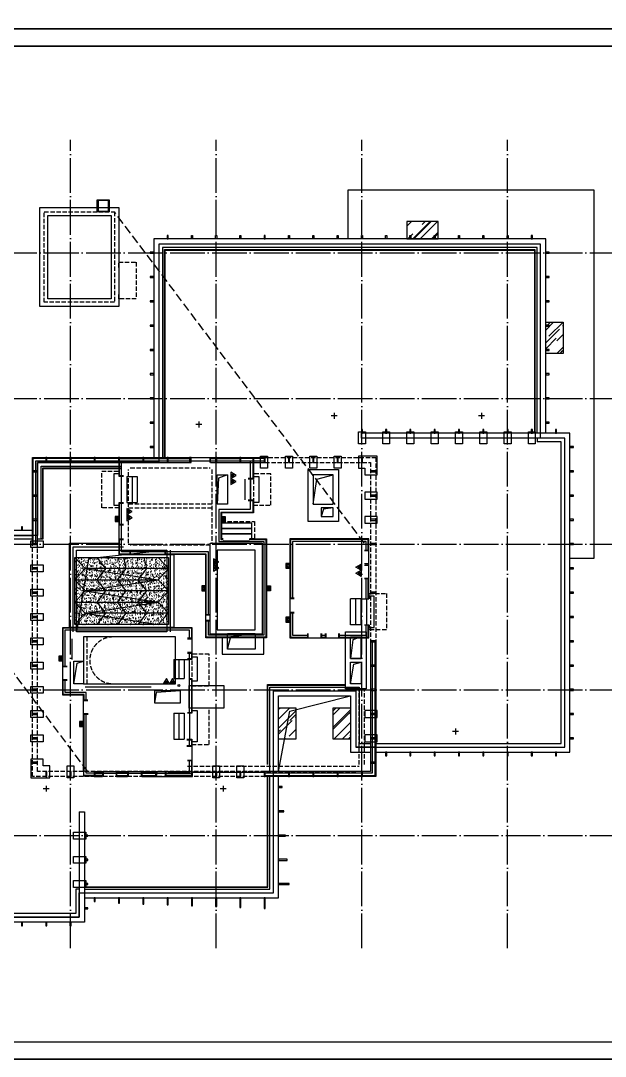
# Model space of a CAD drawing. Extents: x -292644 to 830497, y -12918 to 491457.
# Drawn here: x 13930 to 47635, y 224874 to 284576 of the extents above; entities that cross this region are included whole.
import ezdxf
from ezdxf.xclip import XClip

# ---------------------------------------------------------------- set-up
doc = ezdxf.new("R2010")
doc.units = 0
doc.header["$LTSCALE"] = 1000
doc.header["$MEASUREMENT"] = 0
for name, pattern in [('10#楼幕墙$0$DASH', [0.35, 0.25, -0.1]), ('104-10 轴网$0$DOTE', [2.42, 2, -0.2, 0.02, -0.2]), ('X-104 8#10#平面_t3$0$109-34 轴网$0$L1$0$$AUDIT_BAD_LTYPE1', [0]), ('X-104 8#10#平面_t3$0$DASH', [0.35, 0.25, -0.1]), ('三跑梯-奇数F顶层$0$DASH', [0.35, 0.25, -0.1])]:
    doc.linetypes.add(name, pattern=pattern)
doc.layers.get('0').update_dxf_attribs({"linetype": 'CONTINUOUS'})
doc.layers.get('Defpoints').update_dxf_attribs({"linetype": 'CONTINUOUS'})
for name, color, linetype, plot in [('10#楼幕墙$0$04-不打印_辅助线', 165, 'CONTINUOUS', False), ('X-104 8#10#平面_t3$0$04-不打印_辅助线', 165, 'CONTINUOUS', False), ('三跑梯-奇数F顶层$0$04-不打印_辅助线', 165, 'CONTINUOUS', False)]:
    doc.layers.add(name, color=color, linetype=linetype, plot=plot)
for name, color, linetype in [('10#楼幕墙$0$A-C_玻璃幕墙', 140, 'CONTINUOUS'), ('10#楼幕墙$0$A-O_屋面', 201, 'CONTINUOUS'), ('10#楼幕墙$0$A-金属背板', 30, 'CONTINUOUS'), ('104-10 轴网$0$A_AXIS-轴线', 36, '104-10 轴网$0$DOTE'), ('X-104 8#10#平面_t3$0$00-图签', 7, 'CONTINUOUS'), ('X-104 8#10#平面_t3$0$01-标注_尺寸', 124, 'CONTINUOUS'), ('X-104 8#10#平面_t3$0$02-TEXT_房间', 7, 'CONTINUOUS'), ('X-104 8#10#平面_t3$0$05-填充_156', 156, 'CONTINUOUS'), ('X-104 8#10#平面_t3$0$A-C_玻璃幕墙', 140, 'CONTINUOUS'), ('X-104 8#10#平面_t3$0$A-E_栏杆', 232, 'CONTINUOUS'), ('X-104 8#10#平面_t3$0$A-E_楼梯', 171, 'CONTINUOUS'), ('X-104 8#10#平面_t3$0$A-O_分水线', 127, 'CONTINUOUS'), ('X-104 8#10#平面_t3$0$A-O_屋面', 201, 'CONTINUOUS'), ('X-104 8#10#平面_t3$0$A-O_散水', 134, 'CONTINUOUS'), ('X-104 8#10#平面_t3$0$A-SUR_保温', 222, 'CONTINUOUS'), ('X-104 8#10#平面_t3$0$A-SUR_看线', 231, 'CONTINUOUS'), ('X-104 8#10#平面_t3$0$A-TECH_结构', 21, 'CONTINUOUS'), ('X-104 8#10#平面_t3$0$A_STR-砌块墙', 121, 'CONTINUOUS'), ('X-104 8#10#平面_t3$0$D_铝板', 181, 'CONTINUOUS'), ('X-104 8#10#平面_t3$0$E-墙面分格', 146, 'CONTINUOUS'), ('X-104 8#10#平面_t3$0$EH_玻璃', 156, 'CONTINUOUS'), ('X-104 8#10#平面_t3$0$EH_石材', 116, 'CONTINUOUS'), ('X-104 8#10#平面_t3$0$图例', 7, 'CONTINUOUS'), ('X-104 8#10#平面_t3$0$水-消火栓', 41, 'CONTINUOUS')]:
    doc.layers.add(name, color=color, linetype=linetype)
doc.layers.get('X-104 8#10#平面_t3$0$01-标注_尺寸').off()
doc.layers.get('X-104 8#10#平面_t3$0$A-O_分水线').off()

# ---------------------------------------------------------------- blocks, each defined once
blk = doc.blocks.new('图框-A1')
for points, const_width in [([(0, 0), (841, 0), (841, 594), (0, 594)], 0.05), ([(766, 584), (25, 584), (25, 10), (766, 10)], 0.5)]:
    blk.add_lwpolyline(points, close=True, dxfattribs=dict(const_width=const_width))
at = {"const_width": 0.05}
for points in [[(420.5, 594), (420.5, 592)], [(420.5, 0), (420.5, 2)]]:
    blk.add_lwpolyline(points, dxfattribs=at)
blk = doc.blocks.new('104-10 轴网')
at = {"layer": '104-10 轴网$0$A_AXIS-轴线', "linetype": '104-10 轴网$0$DOTE'}
for p, q in [((16800, -6500), (16800, 40100)), ((25200, -6500), (25200, 40100)), ((33600, -6500), (33600, 40100)), ((42000, -6500), (42000, 40100)), ((-6500, 33600), (48500, 33600)), ((-6500, 25200), (48500, 25200)), ((-6500, 16800), (48500, 16800)), ((-6500, 8400), (48500, 8400)), ((-6500, 0), (48500, 0))]:
    blk.add_line(p, q, dxfattribs=at)
at = {"layer": 'Defpoints'}
blk.add_lwpolyline([(-16050, 45500), (58050, 45500), (58050, -11900), (-16050, -11900)], close=True, dxfattribs=at)
blk = doc.blocks.new('X-104 8#10#平面_t3$0$天窗')
at = {"layer": 'X-104 8#10#平面_t3$0$A-C_玻璃幕墙'}
for p, q in [((1263, 5280), (1263, 480)), ((2550, 5280), (2550, 480)), ((3837, 5280), (3837, 480)), ((1263, 480), (1907, 4680)), ((1907, -120), (1907, 4680)), ((2550, 480), (1907, 4680)), ((2550, 480), (3193, 4680)), ((3193, -120), (3193, 4680)), ((3837, 480), (3193, 4680)), ((3837, 480), (4480, 4680))]:
    blk.add_line(p, q, dxfattribs=at)
blk.add_lwpolyline([(620, 5280), (4480, 5280), (4480, -120), (620, -120), (620, 2310), (620, 2310)], close=True, dxfattribs=at)
for points in [[(620, 4680), (1263, 5280), (1907, 4680)], [(1907, 4680), (2550, 5280), (3193, 4680)], [(3193, 4680), (3837, 5280), (4480, 4680)], [(620, -120), (1263, 480), (1907, -120)], [(1907, -120), (2550, 480), (3193, -120)], [(3193, -120), (3837, 480), (4480, -120)]]:
    blk.add_lwpolyline(points, dxfattribs=at)
at = {"layer": 'X-104 8#10#平面_t3$0$D_铝板'}
blk.add_lwpolyline([(450, 5580), (4650, 5580), (4650, -420), (-200, -420), (-200, 2430), (450, 2430), (450, 5580)], dxfattribs=at)
at = {"layer": 'X-104 8#10#平面_t3$0$E-墙面分格'}
for points in [[(620, 3861), (1263, 4005), (1907, 3505)], [(1907, 3505), (2550, 4005), (3193, 3505)], [(3193, 3505), (3837, 4005), (4480, 3505)], [(620, 2686), (1263, 2830), (1907, 2330)], [(1907, 2330), (2550, 2830), (3193, 2330)], [(3193, 2330), (3837, 2830), (4480, 2330)], [(620, 1155), (1263, 1655), (1907, 1155)], [(1907, 1155), (2550, 1655), (3193, 1155)], [(3193, 1155), (3837, 1655), (4480, 1155)]]:
    blk.add_lwpolyline(points, dxfattribs=at)
blk = doc.blocks.new('三跑梯-奇数F顶层')
at = {"color": 8, "linetype": '三跑梯-奇数F顶层$0$DASH'}
blk.add_arc((1350, 1710), 1350, 180, 0, dxfattribs=at)
at = {"layer": '三跑梯-奇数F顶层$0$04-不打印_辅助线', "linetype": '三跑梯-奇数F顶层$0$DASH'}
blk.add_line((0, 200), (2700, 200), dxfattribs=at)
at = {"layer": '三跑梯-奇数F顶层$0$04-不打印_辅助线'}
blk.add_lwpolyline([(2700, 5300), (0, 5300), (0, 0), (2700, 0)], close=True, dxfattribs=at)
blk = doc.blocks.new('X-104 8#10#平面_t3$0$rhyseuyi')
at = {"layer": 'X-104 8#10#平面_t3$0$02-TEXT_房间'}
h = blk.add_hatch(color=1, dxfattribs=at)
h.dxf.hatch_style = 1
h.paths.add_polyline_path([(21082, 250846), (21253, 251034), (21036, 251152), (21284, 251371), (21115, 251161), (21332, 251044)])
at = {"layer": 'X-104 8#10#平面_t3$0$02-TEXT_房间', "color": 1}
blk.add_lwpolyline([(21082, 250846), (21253, 251034), (21036, 251152), (21284, 251371), (21115, 251161), (21332, 251044), (21082, 250846)], close=True, dxfattribs=at)
at = {"layer": 'X-104 8#10#平面_t3$0$A-TECH_结构', "linetype": 'X-104 8#10#平面_t3$0$109-34 轴网$0$L1$0$$AUDIT_BAD_LTYPE1'}
blk.add_lwpolyline([(14900, 254900), (-500, 254900), (-500, 232900), (17300, 232900), (17300, 234300), (28500, 234300), (28500, 241000), (28500, 241000), (28500, 245950), (33250, 245950), (33250, 242900), (33250, 242900), (33250, 242700), (45300, 242700), (45300, 260500), (43900, 260500), (43900, 271700), (21900, 271700), (21900, 259100), (14900, 259100)], close=True, dxfattribs=at)
at = {"layer": 'X-104 8#10#平面_t3$0$A-TECH_结构'}
blk.add_lwpolyline([(17150, 254050), (22350, 254050), (22350, 249350), (17150, 249350)], close=True, dxfattribs=at)
blk.add_lwpolyline([(22350, 254050), (17840, 253544), (17150, 249350)], dxfattribs=at)
blk = doc.blocks.new('X-104 8#10#平面_t3$0$fdghdgfh')
at = {"layer": 'X-104 8#10#平面_t3$0$EH_玻璃'}
h = blk.add_hatch(dxfattribs=at)
h.set_pattern_fill('AR-RROOF', color=256, scale=600, angle=135)
h.set_pattern_definition([(135, (42800, -184500), (-1724.2092, 646.5784), [11430, -1524, 3810, -762]), (135, (41814, -184052.8), (-177.809, -1255.44), [2286, -251.46, 4572, -571.5]), (135, (42072.6, -184688.6), (-3162.8462, 2440.8336), [6096, -1066.8, 3048, -762])])
h.paths.add_polyline_path([(-1000, 900), (-1000, -900), (0, -900), (0, 900)])
at = {"layer": 'X-104 8#10#平面_t3$0$A-C_玻璃幕墙'}
blk.add_lwpolyline([(-1000, 900), (-1000, -900), (0, -900), (0, 900)], close=True, dxfattribs=at)
blk = doc.blocks.new('10#楼幕墙')
at = {"layer": '10#楼幕墙$0$04-不打印_辅助线'}
for points in [[(-18550, 284100), (65550, 284100), (65550, 343500), (-18550, 343500)], [(-18550, 224700), (65550, 224700), (65550, 284100), (-18550, 284100)]]:
    blk.add_lwpolyline(points, close=True, dxfattribs=at)
at = {"layer": '10#楼幕墙$0$A-C_玻璃幕墙'}
for p, q in [((24850, 259100), (24850, 259400)), ((24880, 259100), (24880, 259400)), ((18230, 241300), (23800, 241300)), ((18230, 241200), (23800, 241200)), ((18645, 241300), (18645, 241000)), ((18675, 241300), (18675, 241000)), ((19425, 241300), (19425, 241000)), ((19455, 241300), (19455, 241000)), ((20095, 241300), (20095, 241000)), ((20125, 241300), (20125, 241000)), ((20875, 241300), (20875, 241000)), ((20905, 241300), (20905, 241000)), ((18230, 241050), (18645, 241050)), ((18230, 241000), (18645, 241000)), ((19455, 241050), (20095, 241050)), ((19455, 241000), (20095, 241000)), ((20905, 241050), (21700, 241050)), ((20905, 241000), (23800, 241000)), ((22260, 241050), (23800, 241050))]:
    blk.add_line(p, q, dxfattribs=at)
for points in [[(22370, 272200), (22370, 272000), (22430, 272000), (22430, 272200)], [(23830, 272000), (23770, 272000), (23770, 272200), (23830, 272200)], [(25230, 272000), (25170, 272000), (25170, 272200), (25230, 272200)], [(26630, 272000), (26570, 272000), (26570, 272200), (26630, 272200)], [(28030, 272200), (27970, 272200), (27970, 272000), (28030, 272000)], [(29430, 272000), (29370, 272000), (29370, 272200), (29430, 272200)], [(30830, 272000), (30770, 272000), (30770, 272200), (30830, 272200)], [(32230, 272000), (32170, 272000), (32170, 272200), (32230, 272200)], [(33630, 272000), (33570, 272000), (33570, 272200), (33630, 272200)], [(35030, 272000), (34970, 272000), (34970, 272200), (35030, 272200)], [(36430, 272000), (36370, 272000), (36370, 272200), (36430, 272200)], [(37830, 272000), (37770, 272000), (37770, 272200), (37830, 272200)], [(39230, 272000), (39170, 272000), (39170, 272200), (39230, 272200)], [(40630, 272000), (40570, 272000), (40570, 272200), (40630, 272200)], [(42030, 272000), (41970, 272000), (41970, 272200), (42030, 272200)], [(43370, 272000), (43430, 272000), (43430, 272200), (43370, 272200)], [(21600, 271230), (21400, 271230), (21400, 271170), (21600, 271170)], [(44200, 271170), (44400, 271170), (44400, 271230), (44200, 271230)], [(21600, 269830), (21400, 269830), (21400, 269770), (21600, 269770)], [(44200, 269770), (44400, 269770), (44400, 269830), (44200, 269830)], [(21600, 268430), (21400, 268430), (21400, 268370), (21600, 268370)], [(44200, 268370), (44400, 268370), (44400, 268430), (44200, 268430)], [(21600, 267030), (21400, 267030), (21400, 266970), (21600, 266970)], [(44200, 266970), (44400, 266970), (44400, 267030), (44200, 267030)], [(21600, 265630), (21400, 265630), (21400, 265570), (21600, 265570)], [(44200, 265570), (44400, 265570), (44400, 265630), (44200, 265630)], [(21600, 264230), (21400, 264230), (21400, 264170), (21600, 264170)], [(44200, 264170), (44400, 264170), (44400, 264230), (44200, 264230)], [(21600, 262830), (21400, 262830), (21400, 262770), (21600, 262770)], [(44200, 262770), (44400, 262770), (44400, 262830), (44200, 262830)], [(21600, 261430), (21400, 261430), (21400, 261370), (21600, 261370)], [(33570, 260800), (33630, 260800), (33630, 261000), (33570, 261000)], [(34970, 260800), (35030, 260800), (35030, 261000), (34970, 261000)], [(36370, 260800), (36430, 260800), (36430, 261000), (36370, 261000)], [(37770, 260800), (37830, 260800), (37830, 261000), (37770, 261000)], [(39170, 260800), (39230, 260800), (39230, 261000), (39170, 261000)], [(40570, 260800), (40630, 260800), (40630, 261000), (40570, 261000)], [(41970, 260800), (42030, 260800), (42030, 261000), (41970, 261000)], [(43370, 260800), (43430, 260800), (43430, 261000), (43370, 261000)], [(44200, 261370), (44400, 261370), (44400, 261430), (44200, 261430)], [(44770, 260800), (44830, 260800), (44830, 261000), (44770, 261000)], [(21600, 260030), (21400, 260030), (21400, 259970), (21600, 259970)], [(45600, 259970), (45800, 259970), (45800, 260030), (45600, 260030)], [(15370, 259100), (15430, 259100), (15430, 259400), (15370, 259400)], [(16770, 259100), (16830, 259100), (16830, 259400), (16770, 259400)], [(18170, 259100), (18230, 259100), (18230, 259400), (18170, 259400)], [(19570, 259100), (19630, 259100), (19630, 259400), (19570, 259400)], [(20970, 259100), (21030, 259100), (21030, 259400), (20970, 259400)], [(22370, 259100), (22430, 259100), (22430, 259400), (22370, 259400)], [(23670, 259100), (23749, 259100), (23749, 259400), (23670, 259400)], [(25170, 259100), (25230, 259100), (25230, 259400), (25170, 259400)], [(26570, 259100), (26630, 259100), (26630, 259400), (26570, 259400)], [(27970, 259100), (28030, 259100), (28030, 259400), (27970, 259400)], [(29370, 259100), (29430, 259100), (29430, 259400), (29370, 259400)], [(30770, 259100), (30830, 259100), (30830, 259400), (30770, 259400)], [(32170, 259100), (32230, 259100), (32230, 259400), (32170, 259400)], [(33570, 259100), (33630, 259100), (33630, 259400), (33570, 259400)], [(14900, 258570), (14900, 258630), (14600, 258630), (14600, 258570)], [(34400, 258570), (34400, 258630), (34100, 258630), (34100, 258570)], [(45600, 258570), (45800, 258570), (45800, 258630), (45600, 258630)], [(14900, 257170), (14900, 257230), (14600, 257230), (14600, 257170)], [(34400, 257170), (34400, 257230), (34100, 257230), (34100, 257170)], [(45600, 257170), (45800, 257170), (45800, 257230), (45600, 257230)], [(14900, 255770), (14900, 255830), (14600, 255830), (14600, 255770)], [(34400, 255770), (34400, 255830), (34100, 255830), (34100, 255770)], [(45600, 255770), (45800, 255770), (45800, 255830), (45600, 255830)], [(14030, 255200), (14030, 255400), (13970, 255400), (13970, 255200)], [(14900, 254370), (14900, 254430), (14600, 254430), (14600, 254370)], [(34400, 254370), (34400, 254430), (34100, 254430), (34100, 254370)], [(45600, 254370), (45800, 254370), (45800, 254430), (45600, 254430)], [(14900, 252970), (14900, 253030), (14600, 253030), (14600, 252970)], [(45600, 252970), (45800, 252970), (45800, 253030), (45600, 253030)], [(14900, 251570), (14900, 251630), (14600, 251630), (14600, 251570)], [(34400, 251570), (34400, 251630), (34100, 251630), (34100, 251570)], [(45600, 251570), (45800, 251570), (45800, 251630), (45600, 251630)], [(14900, 250170), (14900, 250230), (14600, 250230), (14600, 250170)], [(45600, 250170), (45800, 250170), (45800, 250230), (45600, 250230)], [(14900, 248770), (14900, 248830), (14600, 248830), (14600, 248770)], [(34400, 248770), (34400, 248830), (34100, 248830), (34100, 248770)], [(45600, 248770), (45800, 248770), (45800, 248830), (45600, 248830)], [(14900, 247370), (14900, 247430), (14600, 247430), (14600, 247370)], [(34400, 247370), (34400, 247430), (34100, 247430), (34100, 247370)], [(45600, 247370), (45800, 247370), (45800, 247430), (45600, 247430)], [(14900, 245970), (14900, 246030), (14600, 246030), (14600, 245970)], [(34400, 245970), (34400, 246030), (34100, 246030), (34100, 245970)], [(45600, 245970), (45800, 245970), (45800, 246030), (45600, 246030)], [(14900, 244570), (14900, 244630), (14600, 244630), (14600, 244570)], [(34400, 244570), (34400, 244630), (34100, 244630), (34100, 244570)], [(45600, 244570), (45800, 244570), (45800, 244630), (45600, 244630)], [(14900, 243170), (14900, 243230), (14600, 243230), (14600, 243170)], [(34400, 243170), (34400, 243230), (34100, 243230), (34100, 243170)], [(45600, 243170), (45800, 243170), (45800, 243230), (45600, 243230)], [(34970, 242200), (35030, 242200), (35030, 242400), (34970, 242400)], [(36370, 242200), (36430, 242200), (36430, 242400), (36370, 242400)], [(37770, 242200), (37830, 242200), (37830, 242400), (37770, 242400)], [(39170, 242200), (39230, 242200), (39230, 242400), (39170, 242400)], [(40570, 242200), (40630, 242200), (40630, 242400), (40570, 242400)], [(41970, 242200), (42030, 242200), (42030, 242400), (41970, 242400)], [(43370, 242200), (43430, 242200), (43430, 242400), (43370, 242400)], [(44770, 242200), (44830, 242200), (44830, 242400), (44770, 242400)], [(14900, 241770), (14900, 241830), (14600, 241830), (14600, 241770)], [(34400, 241770), (34400, 241830), (34100, 241830), (34100, 241770)], [(15370, 241000), (15430, 241000), (15430, 241300), (15370, 241300)], [(16770, 241000), (16830, 241000), (16830, 241300), (16770, 241300)], [(18170, 241000), (18230, 241000), (18230, 241300), (18170, 241300)], [(22260, 241000), (22320, 241000), (22320, 241300), (22260, 241300)], [(23770, 241000), (23830, 241000), (23830, 241300), (23770, 241300)], [(25170, 241000), (25230, 241000), (25230, 241300), (25170, 241300)], [(26570, 241000), (26630, 241000), (26630, 241300), (26570, 241300)], [(27970, 241000), (28030, 241000), (28030, 241300), (27970, 241300)], [(29370, 241000), (29430, 241000), (29430, 241300), (29370, 241300)], [(30770, 241000), (30830, 241000), (30830, 241300), (30770, 241300)], [(32170, 241000), (32230, 241000), (32230, 241300), (32170, 241300)], [(33569, 241000), (33629, 241000), (33629, 241300), (33569, 241300)], [(28800, 240370), (29000, 240370), (29000, 240430), (28800, 240430)], [(28800, 238970), (29100, 238970), (29100, 239030), (28800, 239030)], [(17600, 237570), (17800, 237570), (17800, 237630), (17600, 237630)], [(28800, 237570), (29200, 237570), (29200, 237630), (28800, 237630)], [(17600, 236170), (17800, 236170), (17800, 236230), (17600, 236230)], [(28800, 236170), (29300, 236170), (29300, 236230), (28800, 236230)], [(17600, 234770), (17800, 234770), (17800, 234830), (17600, 234830)], [(28800, 234770), (29400, 234770), (29400, 234830), (28800, 234830)], [(18170, 233800), (18230, 233800), (18230, 234000), (18170, 234000)], [(19570, 233700), (19630, 233700), (19630, 234000), (19570, 234000)], [(20970, 233650), (21030, 233650), (21030, 234000), (20970, 234000)], [(22370, 233600), (22430, 233600), (22430, 234000), (22370, 234000)], [(23770, 233550), (23830, 233550), (23830, 234000), (23770, 234000)], [(25170, 233500), (25230, 233500), (25230, 234000), (25170, 234000)], [(26570, 233450), (26630, 233450), (26630, 234000), (26570, 234000)], [(27970, 233400), (28030, 233400), (28030, 234000), (27970, 234000)], [(17600, 233370), (17800, 233370), (17800, 233430), (17600, 233430)], [(14030, 232400), (14030, 232600), (13970, 232600), (13970, 232400)], [(15430, 232400), (15430, 232600), (15370, 232600), (15370, 232400)], [(16830, 232400), (16830, 232600), (16770, 232600), (16770, 232400)]]:
    blk.add_lwpolyline(points, close=True, dxfattribs=at)
for points in [[(14600, 254370), (14600, 259400), (27970, 259400)], [(14650, 254370), (14650, 259350), (23670, 259350)], [(14800, 254370), (14800, 259200), (23670, 259200)], [(24880, 259350), (27970, 259350)], [(24880, 259200), (27970, 259200)], [(14900, 254370), (14900, 259100), (23720, 259100)], [(24880, 259100), (27970, 259100)], [(34350, 248770), (34350, 241050), (28030, 241050)], [(34100, 248770), (34100, 241300), (28030, 241300)], [(34200, 248770), (34200, 241200), (28030, 241200)], [(34400, 248770), (34400, 241000), (28030, 241000)]]:
    blk.add_lwpolyline(points, dxfattribs=at)
at = {"layer": '10#楼幕墙$0$A-C_玻璃幕墙', "linetype": '10#楼幕墙$0$DASH'}
for points in [[(23670, 259400), (34400, 259400), (34400, 248770)], [(23670, 259100), (23720, 259100)], [(24880, 259100), (34100, 259100), (34100, 248770)], [(28030, 241000), (14600, 241000), (14600, 254370)], [(28030, 241300), (14900, 241300), (14900, 254370)]]:
    blk.add_lwpolyline(points, dxfattribs=at)
at = {"layer": '10#楼幕墙$0$A-O_屋面'}
for p, q in [((33570, 260500), (33570, 260800)), ((43700, 260500), (43700, 260300)), ((17300, 238960), (17600, 238960))]:
    blk.add_line(p, q, dxfattribs=at)
for points in [[(44200, 260800), (44200, 272000), (21600, 272000), (21600, 259400)], [(43900, 260800), (43900, 271700), (21900, 271700), (21900, 259400)], [(43700, 260800), (43700, 271500), (22100, 271500), (22100, 259400)], [(34400, 242400), (45600, 242400), (45600, 260800), (33570, 260800)], [(34400, 242700), (45300, 242700), (45300, 260500), (33570, 260500)], [(34400, 242900), (45100, 242900), (45100, 260300), (43700, 260300)], [(17600, 238960), (17600, 232600), (-800, 232600), (-800, 255200), (14600, 255200)], [(17300, 238960), (17300, 232900), (-500, 232900), (-500, 254900), (14600, 254900)], [(17300, 234500), (17100, 234500), (17100, 233100), (-300, 233100), (-300, 254700), (14600, 254700)], [(28300, 241300), (28300, 246150), (33450, 246150), (33450, 242900), (34100, 242900)], [(28500, 241300), (28500, 245950), (33250, 245950), (33250, 242700), (34100, 242700)], [(28800, 241300), (28800, 245650), (32950, 245650), (32950, 242400), (34100, 242400)], [(17600, 234000), (28800, 234000), (28800, 241000)], [(17600, 234300), (28500, 234300), (28500, 241000)], [(17600, 234500), (28300, 234500), (28300, 241000)]]:
    blk.add_lwpolyline(points, dxfattribs=at)
at = {"layer": '10#楼幕墙$0$A-金属背板'}
for points in [[(19630, 259330), (20970, 259330), (20970, 259350), (19630, 259350)], [(21030, 259330), (22370, 259330), (22370, 259350), (21030, 259350)], [(22430, 259330), (23670, 259330), (23670, 259350), (22430, 259350)], [(24880, 259330), (25170, 259330), (25170, 259350), (24880, 259350)], [(25230, 259330), (26570, 259330), (26570, 259350), (25230, 259350)], [(26630, 259350), (27350, 259350), (27350, 259100), (27330, 259100), (27330, 259330), (26630, 259330)], [(17550, 241300), (17550, 241050), (18170, 241050), (18170, 241070), (17570, 241070), (17570, 241300)], [(19455, 241070), (20095, 241070), (20095, 241050), (19455, 241050)], [(20905, 241070), (21700, 241070), (21700, 241050), (20905, 241050)], [(22320, 241050), (23770, 241050), (23770, 241070), (22320, 241070)]]:
    blk.add_lwpolyline(points, close=True, dxfattribs=at)
for points in [[(18645, 241070), (18230, 241070), (18230, 241050), (18645, 241050)], [(22260, 241070), (22260, 241070), (22260, 241050), (22260, 241050)]]:
    blk.add_lwpolyline(points, dxfattribs=at)
blk = doc.blocks.new('X-104 8#10#平面_t3$0$jtkjuyriuy')
h = blk.add_hatch()
h.set_pattern_fill('ANSI31', color=8, scale=30, angle=45)
h.set_pattern_definition([(90, (0, 0), (-47.625, 1e-14), [])])
h.paths.add_polyline_path([(-138, 138), (138, 138), (138, -138), (-138, -138)])
for points in [[(-168, 168), (168, 168), (168, -168), (-168, -168)], [(-138, 138), (138, 138), (138, -138), (-138, -138)]]:
    blk.add_lwpolyline(points, close=True)
at = {"layer": 'X-104 8#10#平面_t3$0$04-不打印_辅助线'}
for p, q in [((-168, 0), (168, 0)), ((0, 168), (0, -168))]:
    blk.add_line(p, q, dxfattribs=at)
blk = doc.blocks.new('*U4574')
for p, q in [((1100, 500), (0, 500)), ((0, 500), (0, -100)), ((1100, 200), (0, 200)), ((1100, 500), (1100, -100)), ((1100, -100), (0, -100))]:
    blk.add_line(p, q)
blk = doc.blocks.new('X-104 8#10#平面_t3$0$uyrii7ur')
at = {"layer": 'X-104 8#10#平面_t3$0$A-TECH_结构', "linetype": 'X-104 8#10#平面_t3$0$109-34 轴网$0$L1$0$$AUDIT_BAD_LTYPE1'}
for points in [[(25250, 20800), (25850, 20800), (25850, 19100), (25250, 19100)], [(30800, 19100), (31950, 19100), (31950, 20800), (30800, 20800)], [(31250, 18400), (31950, 18400), (31950, 18900), (31250, 18900)], [(27450, 10750), (25850, 10750), (25850, 11650), (27450, 11650)], [(33550, 10200), (32950, 10200), (32950, 11450), (33550, 11450)], [(33550, 8750), (32950, 8750), (32950, 10000), (33550, 10000)], [(21650, 7650), (23150, 7650), (23150, 8350), (21650, 8350)]]:
    blk.add_lwpolyline(points, close=True, dxfattribs=at)
for points in [[(25850, 20800), (25335, 20603), (25250, 19100)], [(25850, 10750), (26037, 11474), (27450, 11650)], [(33550, 10200), (33550, 11450), (33079, 11291), (32950, 10200), (33550, 10200)], [(23150, 8350), (21746, 8244), (21650, 7650)]]:
    blk.add_lwpolyline(points, dxfattribs=at)
at = {"layer": 'X-104 8#10#平面_t3$0$A-TECH_结构'}
for points in [[(30800, 19100), (30995, 20538), (31950, 20800)], [(31950, 18900), (31381, 18817), (31250, 18400)]]:
    blk.add_lwpolyline(points, dxfattribs=at)
for points in [[(17550, 10050), (17550, 8750), (17000, 8750), (17181, 9940)], [(17550, 8750), (17000, 8750), (17000, 10050), (17550, 10050)], [(33550, 10000), (33550, 8750), (32950, 8750), (33138, 9881)]]:
    blk.add_lwpolyline(points, close=True, dxfattribs=at)
blk = doc.blocks.new('X-104 8#10#平面_t3$0$dsafdg')
at = {"layer": 'X-104 8#10#平面_t3$0$A-SUR_保温', "linetype": 'X-104 8#10#平面_t3$0$109-34 轴网$0$L1$0$$AUDIT_BAD_LTYPE1'}
blk.add_line((19750, 17930), (19750, 19170), dxfattribs=at)
at = {"layer": 'X-104 8#10#平面_t3$0$A-SUR_保温'}
blk.add_line((33849, 15595), (33849, 15675), dxfattribs=at)
for points in [[(19750, 20700), (19750, 21600), (23689, 21600)], [(24850, 21600), (25350, 21600), (25350, 21600), (27150, 21600), (27150, 20580)], [(27150, 19320), (27150, 18800), (25350, 18800), (25350, 16950), (25600, 16950)], [(20220, 16350), (19750, 16350), (19750, 17070)], [(27100, 16950), (27950, 16950), (27950, 11550), (24750, 11550), (24750, 12370)], [(33850, 16455), (33850, 16950), (29600, 16950), (29600, 13680)], [(24750, 12730), (24750, 16350), (22280, 16350)], [(33850, 13650), (33850, 14815)], [(29600, 12820), (29600, 11550), (30460, 11550)], [(32291, 11550), (33850, 11550), (33850, 12150)], [(16500, 9754), (16500, 11850), (23650, 11850), (23650, 11380)], [(31270, 11550), (31484, 11550)], [(23650, 10520), (23650, 10180)], [(23650, 9050), (23650, 8850), (23650, 8850), (23650, 7080)], [(23650, 9020), (23650, 7080)], [(17700, 7805), (17700, 8250), (16500, 8250), (16500, 8944)], [(18645, 3600), (17700, 3600), (17700, 3700), (17700, 6995)], [(23650, 5520), (23650, 5180)], [(23650, 4320), (23650, 3600), (22430, 3600)], [(20095, 3600), (19455, 3600)], [(21810, 3600), (20905, 3600)]]:
    blk.add_lwpolyline(points, dxfattribs=at)
at = {"layer": 'X-104 8#10#平面_t3$0$A-SUR_保温', "linetype": 'X-104 8#10#平面_t3$0$109-34 轴网$0$L1$0$$AUDIT_BAD_LTYPE1'}
for points in [[(25500, 21600), (27150, 21600), (27150, 20580)], [(27150, 19320), (27150, 18800), (25500, 18800)]]:
    blk.add_lwpolyline(points, dxfattribs=at)
at = {"layer": 'X-104 8#10#平面_t3$0$EH_石材'}
for p, q in [((19600, 17100), (19600, 19200)), ((20250, 16450), (20250, 16200)), ((22250, 16200), (22250, 16450)), ((24850, 12700), (24600, 12700)), ((24850, 12400), (24600, 12400)), ((23550, 11350), (23800, 11350)), ((23800, 10550), (23550, 10550)), ((16600, 9754), (16350, 9754)), ((16600, 9724), (16350, 9724)), ((16600, 8974), (16350, 8974)), ((16600, 8944), (16350, 8944)), ((17800, 7775), (17550, 7775)), ((17811, 7025), (17550, 7025)), ((23500, 5150), (23800, 5150)), ((23550, 4350), (23800, 4350))]:
    blk.add_line(p, q, dxfattribs=at)
at = {"layer": 'X-104 8#10#平面_t3$0$EH_石材', "linetype": 'X-104 8#10#平面_t3$0$109-34 轴网$0$L1$0$$AUDIT_BAD_LTYPE1'}
for p, q in [((33750, 16455), (34000, 16455)), ((33750, 16425), (34000, 16425)), ((33750, 15675), (34000, 15675)), ((33750, 15595), (34000, 15595)), ((33750, 14845), (34000, 14845)), ((33750, 14815), (34000, 14815)), ((29700, 13680), (29450, 13680)), ((29700, 13650), (29450, 13650)), ((33750, 13650), (34000, 13650)), ((29700, 12850), (29450, 12850)), ((29700, 12820), (29450, 12820)), ((33750, 12150), (34000, 12150)), ((30460, 11650), (30460, 11400)), ((30490, 11650), (30490, 11400)), ((31240, 11650), (31240, 11400)), ((31270, 11650), (31270, 11400)), ((31484, 11650), (31484, 11400)), ((31514, 11650), (31514, 11400)), ((32261, 11651), (32261, 11400)), ((32291, 11651), (32291, 11400))]:
    blk.add_line(p, q, dxfattribs=at)
at = {"layer": 'X-104 8#10#平面_t3$0$EH_石材'}
for points in [[(19850, 20700), (19600, 20700), (19600, 21500)], [(19850, 20730), (19630, 20730), (19630, 21500)], [(27320, 21500), (27320, 20580), (27050, 20580)], [(27350, 21500), (27350, 20550), (27050, 20550)], [(19850, 17900), (19600, 17900), (19600, 19200), (19850, 19200)], [(19850, 17930), (19630, 17930), (19630, 19170), (19850, 19170)], [(27050, 19320), (27320, 19320), (27320, 18630), (25470, 18630), (25470, 17070), (25600, 17070)], [(27050, 19350), (27350, 19350), (27350, 18600), (25500, 18600), (25500, 17100), (25600, 17100)], [(27100, 17100), (28100, 17100), (28100, 11400), (24600, 11400), (24600, 16200), (19600, 16200), (19600, 17100), (19850, 17100)], [(20220, 16450), (20220, 16230), (19630, 16230), (19630, 17070), (19850, 17070)], [(27100, 17070), (28070, 17070), (28070, 11430), (24630, 11430), (24630, 12370), (24850, 12370)], [(24850, 12730), (24630, 12730), (24630, 16230), (22280, 16230), (22280, 16450)], [(17550, 3700), (17550, 8100), (16350, 8100), (16350, 12000), (23800, 12000), (23800, 10150), (23650, 10150)], [(16380, 9754), (16380, 11970), (23770, 11970), (23770, 11380), (23550, 11380)], [(23550, 10520), (23770, 10520), (23770, 10180), (23550, 10180)], [(23650, 9050), (23800, 9050), (23800, 7050), (23550, 7050)], [(23650, 9020), (23770, 9020), (23770, 7080), (23550, 7080)], [(17800, 7805), (17580, 7805), (17580, 8130), (16380, 8130), (16380, 8944)], [(17580, 3700), (17580, 6995), (17811, 6995)], [(23500, 5550), (23800, 5550), (23800, 3700)], [(23500, 5520), (23770, 5520), (23770, 5180), (23500, 5180)], [(23550, 4320), (23770, 4320), (23770, 3700)]]:
    blk.add_lwpolyline(points, dxfattribs=at)
at = {"layer": 'X-104 8#10#平面_t3$0$EH_石材', "linetype": 'X-104 8#10#平面_t3$0$109-34 轴网$0$L1$0$$AUDIT_BAD_LTYPE1'}
for points in [[(34000, 13650), (34000, 17100), (29450, 17100), (29450, 11400), (34000, 11400), (34000, 12150)], [(33970, 16425), (33970, 17070), (29480, 17070), (29480, 13680)], [(33970, 15595), (33970, 15675)], [(33970, 13650), (33970, 14845)], [(29480, 12820), (29480, 11430), (30460, 11430)], [(32291, 11430), (33970, 11430), (33970, 12150)], [(31270, 11430), (31484, 11430)]]:
    blk.add_lwpolyline(points, dxfattribs=at)
blk = doc.blocks.new('*U4576')
for p, q in [((1500, 500), (0, 500)), ((0, 500), (0, -100)), ((1500, 200), (0, 200)), ((1500, 500), (1500, -100)), ((1500, -100), (0, -100))]:
    blk.add_line(p, q)
blk = doc.blocks.new('X-104 8#10#平面_t3$0$$TWTSYS$00000546')
h = blk.add_hatch()
h.set_pattern_fill('ANSI31', color=256, scale=200, style=0)
h.set_pattern_definition([(45, (-38543.802, -6670.83), (-17.67767, 17.67767), [])])
h.paths.add_polyline_path([(-65, 174), (65, 174), (65, 44), (-65, 44)])
for points in [[(0, 344), (-198, 0), (198, 0)], [(-65, 174), (65, 174), (65, 44), (-65, 44)]]:
    blk.add_lwpolyline(points, close=True)
blk = doc.blocks.new('X-104 8#10#平面_t3$0$A$C46662BA1')
at = {"layer": 'X-104 8#10#平面_t3$0$水-消火栓'}
blk.add_circle((23050, 246250), 50, dxfattribs=at)
at = {"layer": 'X-104 8#10#平面_t3$0$水-消火栓', "zscale": 0.88}
for p, xscale, yscale, rotation in [((26050, 258366), 0.88, 0.88, 270), ((26050, 258016), 0.88, 0.88, 270), ((20050, 256274), 0.88, 0.88, 270), ((20050, 255925), 0.88, 0.88, 270), ((25050, 253375), 0.88, 0.88, 270), ((25050, 253025), 0.88, 0.88, 270), ((33550, 253066), -0.8800000000000002, 0.8800000000000002, 90), ((33550, 252717), -0.8800000000000002, 0.8800000000000002, 90), ((22326, 246350), 0.88, 0.88, 359.9999999999999), ((22675, 246350), 0.88, 0.88, 359.9999999999999)]:
    blk.add_blockref('X-104 8#10#平面_t3$0$$TWTSYS$00000546', p, dxfattribs=dict(at, xscale=xscale, yscale=yscale, rotation=rotation))
blk = doc.blocks.new('X-104 8#10#平面_t3$0$A$C6C68079C')
at = {"layer": 'X-104 8#10#平面_t3$0$图例'}
for p, q in [((91, 87), (145, 141)), ((91, -87), (145, -137))]:
    blk.add_line(p, q, dxfattribs=at)
for points in [[(-80, -137), (-80, 141), (145, 141), (145, -137)], [(-80, -87), (-80, 87), (91, 87), (91, -87)]]:
    blk.add_lwpolyline(points, close=True, dxfattribs=at)
at = {"layer": 'X-104 8#10#平面_t3$0$图例', "color": 6}
blk.add_circle((0, 0), 50, dxfattribs=at)
blk = doc.blocks.new('X-104 8#10#平面_t3$0$mqjc')
blk.add_lwpolyline([(0, 200), (700, 200), (700, -200), (0, -200)], close=True)
blk = doc.blocks.new('X-104 8#10#平面_t3$0$fdgdfg')
at = {"layer": 'X-104 8#10#平面_t3$0$A-O_散水'}
for points in [[(18880, 18560), (18880, 17860), (19260, 17860), (19260, 17480), (19960, 17480), (19960, 18560)], [(1080, 0), (1080, 700), (700, 700), (700, 1080), (0, 1080), (0, 0)]]:
    blk.add_lwpolyline(points, close=True, dxfattribs=at)
at = {"layer": 'X-104 8#10#平面_t3$0$A-O_散水', "rotation": 90}
for p in [(19080, 19260), (20480, 19260), (21880, 19260), (23280, 19260), (24680, 19260), (26080, 19260), (27480, 19260), (28880, 19260), (13430, 17860), (14880, 17860), (16280, 17860), (17680, 17860), (2280, 0), (10680, 0), (12080, 0)]:
    blk.add_blockref('X-104 8#10#平面_t3$0$mqjc', p, dxfattribs=at)
at = {"layer": 'X-104 8#10#平面_t3$0$A-O_散水', "xscale": -1, "rotation": 359.9999999999999}
for p in [(19960, 16280), (19960, 14880), (19960, 3680), (19960, 2280)]:
    blk.add_blockref('X-104 8#10#平面_t3$0$mqjc', p, dxfattribs=at)
at = {"layer": 'X-104 8#10#平面_t3$0$A-O_散水'}
for p in [(0, 13480), (0, 12080), (0, 10680), (0, 9280), (0, 7880), (0, 6480), (0, 5080), (0, 3680), (0, 2280), (2460, -3320), (2460, -4720), (2460, -6120)]:
    blk.add_blockref('X-104 8#10#平面_t3$0$mqjc', p, dxfattribs=at)
blk = doc.blocks.new('X-104 8#10#平面_t3$0$harehas')
for p, q in [((0, 185), (600, 185)), ((0, 165), (600, 165)), ((0, -465), (600, -465)), ((0, -485), (600, -485))]:
    blk.add_line(p, q)
for points in [[(-50, 200), (-50, -500), (0, -500), (0, 200)], [(600, 200), (600, -500), (650, -500), (650, 200)]]:
    blk.add_lwpolyline(points, close=True)
blk = doc.blocks.new('X-104 8#10#平面_t3')
at = {"layer": 'X-104 8#10#平面_t3$0$05-填充_156'}
h = blk.add_hatch(dxfattribs=at)
h.set_pattern_fill('AR-CONC', color=18, scale=200)
h.set_pattern_definition([(50, (0, -3e-11), (364.36934, -31.87817), [38.1, -419.1]), (355, (0, -3e-11), (-70.48565, 382.1133), [30.48, -335.28]), (100.451, (30.36, -2.66), (293.885, 350.2334), [32.38, -356.18]), (46.1842, (0, 101.6), (542.1581, -84.08466), [57.15, -628.65]), (96.6356, (45.2, 94.6), (474.8085, 494.8511), [48.57, -534.27]), (351.184, (0, 101.6), (474.8092, 494.8502), [45.72, -502.92]), (21, (50.8, 76.2), (303.22976, -204.53104), [38.1, -419.1]), (326, (50.8, 76.2), (123.60406, 368.37593), [30.48, -335.28]), (71.4514, (76.07, 59.16), (426.833, 163.8457), [32.38, -356.18]), (37.5, (0, -3e-11), (6.177207, 169.11008), [0, -331.216, 0, -340.36, 0, -336.55]), (7.5, (0, -3e-11), (133.63933, 200.36115), [0, -194.056, 0, -323.596, 0, -128.27]), (327.5, (-113.28, -3e-11), (271.18119, -11.45749), [0, -127, 0, -396.24, 0, -525.78]), (317.5, (-164.08, -3e-11), (296.25836, 50.85298), [0, -165.1, 0, -263.144, 0, -373.38])])
h.paths.add_polyline_path([(17050, 253630), (22450, 253630), (22450, 249770), (17050, 249770)])
at = {"linetype": 'X-104 8#10#平面_t3$0$109-34 轴网$0$L1$0$$AUDIT_BAD_LTYPE1'}
blk.add_lwpolyline([(65550, 284100), (65550, 224700), (-18550, 224700), (-18550, 284100)], close=True, dxfattribs=at)
at = {"layer": 'Defpoints', "color": 1}
blk.add_lwpolyline([(-53989, 387679), (82585, 387679), (82585, 284100), (-53989, 284100)], close=True, dxfattribs=at)
at = {"layer": 'X-104 8#10#平面_t3$0$00-图签'}
blk.add_lwpolyline([(-18550, 284100), (65550, 284100), (65550, 343500), (-18550, 343500)], close=True, dxfattribs=at)
at = {"layer": 'X-104 8#10#平面_t3$0$04-不打印_辅助线', "linetype": 'X-104 8#10#平面_t3$0$109-34 轴网$0$L1$0$$AUDIT_BAD_LTYPE1'}
for points in [[(24850, 254450), (27850, 254450), (27850, 249200), (24850, 249200)], [(25250, 249450), (27450, 249450), (27450, 254050), (25250, 254050)]]:
    blk.add_lwpolyline(points, close=True, dxfattribs=at)
at = {"layer": 'X-104 8#10#平面_t3$0$05-填充_156', "color": 18}
blk.add_lwpolyline([(17050, 253630), (22450, 253630), (22450, 249770), (17050, 249770)], close=True, dxfattribs=at)
at = {"layer": 'X-104 8#10#平面_t3$0$A-C_玻璃幕墙', "linetype": 'X-104 8#10#平面_t3$0$109-34 轴网$0$L1$0$$AUDIT_BAD_LTYPE1'}
for p, q in [((18230, 241200), (18675, 241200)), ((19425, 241200), (20125, 241200)), ((20875, 241200), (21730, 241200)), ((21700, 241300), (21700, 241000)), ((21760, 241300), (21760, 241000)), ((22290, 241200), (23770, 241200)), ((22290, 241000), (23770, 241000))]:
    blk.add_line(p, q, dxfattribs=at)
at = {"layer": 'X-104 8#10#平面_t3$0$A-E_栏杆', "linetype": 'X-104 8#10#平面_t3$0$109-34 轴网$0$L1$0$$AUDIT_BAD_LTYPE1'}
for points in [[(22220, 259400), (22220, 271380), (43580, 271380), (43580, 260800)], [(22250, 259400), (22250, 271350), (43550, 271350), (43550, 260800)], [(15100, 254730), (15200, 254730), (15200, 258800), (19750, 258800)], [(15100, 254700), (15230, 254700), (15230, 258770), (19750, 258770)], [(28150, 241700), (28150, 246300), (32650, 246300)], [(28180, 241700), (28180, 246270), (32650, 246270)], [(17600, 234650), (28150, 234650), (28150, 241000)], [(17600, 234620), (28180, 234620), (28180, 241000)]]:
    blk.add_lwpolyline(points, dxfattribs=at)
at = {"layer": 'X-104 8#10#平面_t3$0$A-E_楼梯'}
for p, q in [((19730, 258300), (19730, 256837)), ((26850, 258150), (26850, 256950)), ((27170, 258150), (27170, 256950)), ((27100, 254570), (25600, 254570)), ((33870, 251250), (33870, 249750)), ((23650, 247750), (23650, 246650)), ((21460, 246150), (17650, 246150)), ((23670, 244650), (23670, 243150))]:
    blk.add_line(p, q, dxfattribs=at)
for points in [[(19600, 258300), (19600, 258450), (19300, 258450), (19300, 256650), (19600, 256650), (19600, 256800)], [(27350, 258300), (27650, 258300), (27650, 256800), (27350, 256800)], [(27100, 254700), (27250, 254700), (27250, 255000), (25500, 255000), (25500, 254700), (25600, 254700)], [(34011, 249750), (34011, 249600), (34311, 249600), (34311, 251400), (34011, 251400), (34011, 251250)], [(23800, 247900), (24100, 247900), (24100, 246500), (23800, 246500)], [(23800, 244800), (24100, 244800), (24100, 243000), (23800, 243000)]]:
    blk.add_lwpolyline(points, dxfattribs=at)
for points in [[(27250, 255600), (25500, 255600), (25500, 255300), (27250, 255300)], [(27250, 255300), (25500, 255300), (25500, 255000), (27250, 255000)]]:
    blk.add_lwpolyline(points, close=True, dxfattribs=at)
at = {"layer": 'X-104 8#10#平面_t3$0$A-O_屋面', "linetype": 'X-104 8#10#平面_t3$0$DASH', "ltscale": 2}
for p, q in [((33750, 254450), (19339, 273550)), ((17800, 241300), (3389, 260400))]:
    blk.add_line(p, q, dxfattribs=at)
at = {"layer": 'X-104 8#10#平面_t3$0$A-O_屋面'}
for points in [[(15039, 273800), (19589, 273800), (19589, 268100), (15039, 268100)], [(15489, 273350), (19139, 273350), (19139, 268550), (15489, 268550)]]:
    blk.add_lwpolyline(points, close=True, dxfattribs=at)
at = {"layer": 'X-104 8#10#平面_t3$0$A-O_屋面', "linetype": 'X-104 8#10#平面_t3$0$DASH'}
for points in [[(19589, 270350), (19589, 270650), (20589, 270650), (20589, 268550), (19589, 268550), (19589, 268850)], [(19600, 256800), (19600, 256500), (18600, 256500), (18600, 258600), (19600, 258600), (19600, 258300)], [(25600, 254700), (25500, 254700), (25500, 255700), (27400, 255700), (27400, 254700), (27100, 254700)], [(34011, 251250), (34011, 251550), (35011, 251550), (35011, 249450), (34011, 249450), (34011, 249750)], [(23800, 243000), (23800, 242850), (24800, 242850), (24800, 244950), (23800, 244950), (23800, 244800)]]:
    blk.add_lwpolyline(points, dxfattribs=at)
for points in [[(27350, 256650), (28350, 256650), (28350, 258450), (27350, 258450)], [(23800, 246230), (24800, 246230), (24800, 248050), (23800, 248050)]]:
    blk.add_lwpolyline(points, close=True, dxfattribs=at)
at = {"layer": 'X-104 8#10#平面_t3$0$A-SUR_保温', "linetype": 'X-104 8#10#平面_t3$0$109-34 轴网$0$L1$0$$AUDIT_BAD_LTYPE1'}
for points in [[(19750, 259200), (25350, 259200), (25350, 259200), (27150, 259200), (27150, 256400), (25350, 256400), (25350, 254550), (27950, 254550), (27950, 249150), (24750, 249150), (24750, 249970)], [(19750, 258330), (19750, 259200)], [(24750, 250330), (24750, 253950), (19750, 253950), (19750, 256770)]]:
    blk.add_lwpolyline(points, dxfattribs=at)
at = {"layer": 'X-104 8#10#平面_t3$0$A-SUR_保温'}
for points in [[(30500, 258700), (32250, 258700), (32250, 255700), (30500, 255700)], [(32650, 249350), (33850, 249350), (33850, 246050), (32650, 246050)], [(23650, 246250), (25650, 246250), (25650, 244950), (23650, 244950)]]:
    blk.add_lwpolyline(points, close=True, dxfattribs=at)
blk.add_lwpolyline([(25550, 248997), (25550, 248050), (27950, 248050), (27950, 249030)], dxfattribs=at)
at = {"layer": 'X-104 8#10#平面_t3$0$A-SUR_看线'}
for p, q in [((36370, 242200), (36430, 242200)), ((29370, 241000), (29430, 241000)), ((30770, 241000), (30830, 241000)), ((32170, 241000), (32230, 241000)), ((32170, 241000), (32230, 241000))]:
    blk.add_line(p, q, dxfattribs=at)
blk.add_lwpolyline([(45600, 253600), (47000, 253600), (47000, 274800), (32800, 274800), (32800, 272000)], dxfattribs=at)
at = {"layer": 'X-104 8#10#平面_t3$0$A-TECH_结构', "linetype": 'X-104 8#10#平面_t3$0$DASH'}
for p, q in [((24950, 256700), (20150, 256700)), ((20150, 256500), (24950, 256500)), ((33450, 241700), (33450, 246050)), ((33750, 241700), (33750, 245950)), ((23550, 241600), (33450, 241600)), ((23550, 241300), (33350, 241300))]:
    blk.add_line(p, q, dxfattribs=at)
at = {"layer": 'X-104 8#10#平面_t3$0$A-TECH_结构', "linetype": 'X-104 8#10#平面_t3$0$109-34 轴网$0$L1$0$$AUDIT_BAD_LTYPE1'}
blk.add_line((14900, 254700), (15100, 254700), dxfattribs=at)
at = {"layer": 'X-104 8#10#平面_t3$0$A-TECH_结构'}
for p, q in [((16900, 247750), (16900, 248950)), ((34400, 242700), (33250, 242700))]:
    blk.add_line(p, q, dxfattribs=at)
at = {"layer": 'X-104 8#10#平面_t3$0$A-TECH_结构', "linetype": 'X-104 8#10#平面_t3$0$DASH'}
blk.add_lwpolyline([(15289, 273550), (19339, 273550), (19339, 268350), (15289, 268350)], close=True, dxfattribs=at)
for points in [[(14900, 254900), (14900, 259100), (19750, 259100)], [(20150, 254450), (20150, 258700)], [(20250, 258800), (24850, 258800)], [(24950, 258700), (24950, 254450)], [(24850, 254350), (20250, 254350)]]:
    blk.add_lwpolyline(points, dxfattribs=at)
at = {"layer": 'X-104 8#10#平面_t3$0$A-TECH_结构', "linetype": 'X-104 8#10#平面_t3$0$109-34 轴网$0$L1$0$$AUDIT_BAD_LTYPE1'}
for points in [[(15100, 254700), (15100, 258900), (19750, 258900)], [(16950, 249350), (16950, 254250), (19850, 254250)], [(22550, 254050), (22550, 249350)]]:
    blk.add_lwpolyline(points, dxfattribs=at)
at = {"layer": 'X-104 8#10#平面_t3$0$A-TECH_结构'}
blk.add_lwpolyline([(28800, 241300), (29442, 244773), (32950, 245650)], dxfattribs=at)
at = {"layer": 'X-104 8#10#平面_t3$0$A_STR-砌块墙'}
blk.add_line((33550, 251250), (33750, 251250), dxfattribs=at)
at = {"layer": 'X-104 8#10#平面_t3$0$A_STR-砌块墙', "linetype": 'X-104 8#10#平面_t3$0$109-34 轴网$0$L1$0$$AUDIT_BAD_LTYPE1'}
for p, q in [((19630, 241300), (20970, 241300)), ((22320, 241300), (23300, 241300))]:
    blk.add_line(p, q, dxfattribs=at)
at = {"layer": 'X-104 8#10#平面_t3$0$D_铝板'}
blk.add_line((23770, 241250), (28030, 241250), dxfattribs=at)
at = {"layer": 'X-104 8#10#平面_t3$0$EH_石材', "linetype": 'X-104 8#10#平面_t3$0$109-34 轴网$0$L1$0$$AUDIT_BAD_LTYPE1'}
for p, q in [((27850, 254445), (27850, 252968)), ((33550, 251250), (33550, 249750))]:
    blk.add_line(p, q, dxfattribs=at)
at = {"layer": 'X-104 8#10#平面_t3$0$EH_石材'}
blk.add_line((23350, 247750), (23650, 247750), dxfattribs=at)
at = {"linetype": 'X-104 8#10#平面_t3$0$109-34 轴网$0$L1$0$$AUDIT_BAD_LTYPE1'}
ref = blk.add_blockref('10#楼幕墙', (0, 0), dxfattribs=at)
XClip(ref).set_block_clipping_path([(-18550, -12900), (65550.0000000001, 343500.0000000001)])
at = {"xscale": 100, "yscale": 100, "zscale": 100}
blk.add_blockref('图框-A1', (-18550, 224700), dxfattribs=at)
at = {"linetype": 'X-104 8#10#平面_t3$0$109-34 轴网$0$L1$0$$AUDIT_BAD_LTYPE1'}
ref = blk.add_blockref('104-10 轴网', (0, 237600), dxfattribs=at)
XClip(ref).set_block_clipping_path([(-16049.9999999999, -11899.9999999999), (58050, 45500.0000000001)])
at = {"linetype": 'X-104 8#10#平面_t3$0$109-34 轴网$0$L1$0$$AUDIT_BAD_LTYPE1', "rotation": 270}
for name, p in [('X-104 8#10#平面_t3$0$fdghdgfh', (37100, 272000)), ('X-104 8#10#平面_t3$0$天窗', (17170, 254250))]:
    blk.add_blockref(name, p, dxfattribs=at)
at = {"linetype": 'X-104 8#10#平面_t3$0$109-34 轴网$0$L1$0$$AUDIT_BAD_LTYPE1', "xscale": -1}
blk.add_blockref('X-104 8#10#平面_t3$0$fdghdgfh', (44200, 266300), dxfattribs=at)
at = {"linetype": 'X-104 8#10#平面_t3$0$109-34 轴网$0$L1$0$$AUDIT_BAD_LTYPE1'}
blk.add_blockref('X-104 8#10#平面_t3$0$uyrii7ur', (0, 237600), dxfattribs=at)
at = {"color": 5, "xscale": -1}
for p in [(19520, 255850), (29368, 253148), (29368, 250048), (16270, 247800), (17470, 244033)]:
    blk.add_blockref('X-104 8#10#平面_t3$0$A$C6C68079C', p, dxfattribs=at)
at = {"color": 5}
for p in [(25580, 255850), (28180, 251848)]:
    blk.add_blockref('X-104 8#10#平面_t3$0$A$C6C68079C', p, dxfattribs=at)
at = {"color": 5, "xscale": -1, "rotation": 359.9999999999999}
blk.add_blockref('X-104 8#10#平面_t3$0$A$C6C68079C', (24520, 251848), dxfattribs=at)
at = {"linetype": 'X-104 8#10#平面_t3$0$109-34 轴网$0$L1$0$$AUDIT_BAD_LTYPE1', "xscale": -1, "rotation": 359.9999999999999}
for p in [(28800, 244057), (31950, 244057)]:
    blk.add_blockref('X-104 8#10#平面_t3$0$fdghdgfh', p, dxfattribs=at)
at = {"layer": 'X-104 8#10#平面_t3$0$01-标注_尺寸', "linetype": 'X-104 8#10#平面_t3$0$109-34 轴网$0$L1$0$$AUDIT_BAD_LTYPE1'}
blk.add_blockref('X-104 8#10#平面_t3$0$fdgdfg', (14520, 240920), dxfattribs=at)
at = {"layer": 'X-104 8#10#平面_t3$0$A-E_楼梯'}
for name, p, rotation in [('*U4576', (20550, 256800), 90), ('*U4576', (33050, 251250), 269.9999999999999), ('三跑梯-奇数F顶层', (17550, 249050), 270), ('*U4574', (23250, 246650), 90), ('*U4576', (23250, 243150), 90)]:
    blk.add_blockref(name, p, dxfattribs=dict(at, rotation=rotation))
at = {"layer": 'X-104 8#10#平面_t3$0$A-O_分水线', "linetype": 'X-104 8#10#平面_t3$0$109-34 轴网$0$L1$0$$AUDIT_BAD_LTYPE1'}
blk.add_blockref('X-104 8#10#平面_t3$0$A$C46662BA1', (0, 0), dxfattribs=at)
at = {"layer": 'X-104 8#10#平面_t3$0$A-O_分水线', "xscale": -1, "rotation": 359.9999999999999}
for p in [(32000, 261800), (40500, 261800), (24200, 261300), (39000, 243600), (15400, 240300), (25600, 240300)]:
    blk.add_blockref('X-104 8#10#平面_t3$0$jtkjuyriuy', p, dxfattribs=at)
at = {"layer": 'X-104 8#10#平面_t3$0$A-SUR_看线', "xscale": -1, "rotation": 359.9999999999998}
blk.add_blockref('X-104 8#10#平面_t3$0$harehas', (18989, 274050), dxfattribs=at)
at = {"layer": 'X-104 8#10#平面_t3$0$A-TECH_结构', "linetype": 'X-104 8#10#平面_t3$0$109-34 轴网$0$L1$0$$AUDIT_BAD_LTYPE1'}
blk.add_blockref('X-104 8#10#平面_t3$0$rhyseuyi', (0, 0), dxfattribs=at)
at = {"layer": 'X-104 8#10#平面_t3$0$A_STR-砌块墙', "linetype": 'X-104 8#10#平面_t3$0$109-34 轴网$0$L1$0$$AUDIT_BAD_LTYPE1'}
blk.add_blockref('X-104 8#10#平面_t3$0$dsafdg', (0, 237600), dxfattribs=at)

msp = doc.modelspace()

# ---------------------------------------------------------------- block references
msp.add_blockref('X-104 8#10#平面_t3', (0, 0))

doc.saveas('drawing.dxf')
